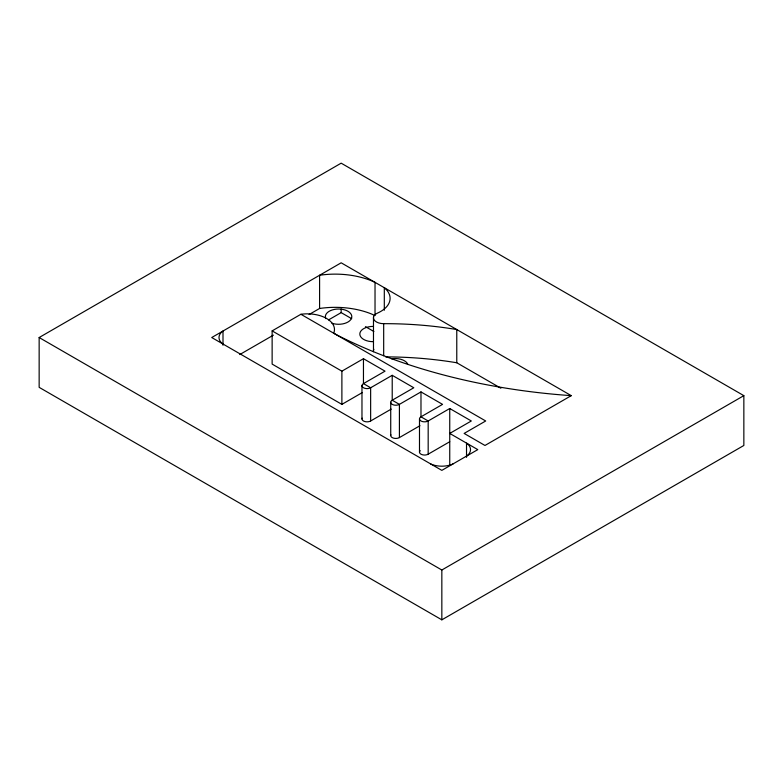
<?xml version="1.0" encoding="UTF-8"?>
<svg xmlns="http://www.w3.org/2000/svg" width="783" height="783" viewBox="0 0 783 783"><rect width="100%" height="100%" fill="white"/><g stroke="black" fill="none" stroke-linecap="round" stroke-linejoin="round"><path stroke-width="1.17" d="M466.521 456.127L467.236 455.628A18.087 10.443 0 0 0 467.236 443.618L466.521 443.119L466.521 457.35M39.15 337.532L341.163 163.167L743.85 395.65L743.85 445.468L441.837 619.833L39.15 387.35L39.15 337.532L441.837 570.014L743.85 395.65M272.132 330.886L300.897 314.277L485.695 420.98L464.123 433.43L484.98 445.468L571.267 395.65L341.163 262.804L211.733 337.532L441.837 470.377L477.787 449.618L449.745 433.43L471.317 420.98L449.745 408.52L428.174 420.98A5.09 2.936 0 0 1 420.98 420.98A5.09 2.936 0 0 1 420.98 416.82L420.98 391.911L399.408 404.371A5.09 2.936 0 0 1 392.214 404.371A5.09 2.936 0 0 1 392.214 400.221L392.214 375.311L370.643 387.761A5.09 2.936 0 0 1 363.459 387.761A5.09 2.936 0 0 1 363.459 383.611L363.459 358.702L341.887 371.162L272.132 330.886L272.132 364.095L341.887 404.371L362.431 392.508M239.764 354.552L273.375 335.153M309.089 314.531L319.591 308.473A63.09 36.419 0 0 1 371.171 313.856L375.028 315.569L375.028 282.35L371.171 280.647A63.09 36.419 0 0 0 319.591 275.254L319.591 308.473M328.537 319.914L341.163 312.623L351.724 318.71M362.137 418.142A5.09 2.936 0 0 0 364.506 421.44A5.09 2.936 0 0 0 370.643 420.98L391.197 409.118M390.903 434.751A5.09 2.936 0 0 0 393.272 438.049A5.09 2.936 0 0 0 399.408 437.58L419.952 425.717M420.177 450.646A5.09 2.936 0 0 0 421.479 454.443A5.09 2.936 0 0 0 428.174 454.189L449.745 441.729M453.103 463.879L452.241 464.29A18.087 10.443 0 0 1 431.433 464.29L430.572 463.879M385.735 356.891A257.989 148.946 0 0 1 456.773 362.764L500.895 388.231M365.446 326.638L373.882 331.512M363.459 358.702L385.03 371.162L363.459 383.611L370.643 387.761L370.643 420.98M392.214 375.311L413.796 387.761L392.214 400.221L399.408 404.371L399.408 437.58M420.98 391.911L442.552 404.371L420.98 416.82L428.174 420.98L428.174 454.189M222.998 344.031L222.284 343.531A18.087 10.443 0 0 1 222.284 331.522L222.998 331.023L222.998 345.264M456.773 362.764L456.773 329.545A257.989 148.946 0 0 0 383.68 323.673A10.189 5.882 0 0 1 373.98 319.689A10.189 5.882 0 0 1 377.445 313.122A32.191 18.586 0 0 0 384.306 287.713L384.306 310.244M449.745 408.52L449.745 465.454M441.837 570.014L441.837 619.833M419.492 418.895L419.492 452.114M390.727 402.296L390.727 435.505M383.68 323.673L383.68 355.707M373.481 317.281L373.481 350.5M361.971 385.686L361.971 418.905M341.887 371.162L341.887 404.371M341.163 308.972L341.163 312.623M571.267 395.65A430.983 248.828 0 0 1 337.737 335.398L333.705 333.225A27.18 15.689 0 0 0 300.897 314.277M373.511 351.714A10.189 5.882 0 0 1 373.882 349.296M325.816 318.632A13.223 7.634 0 0 1 338.579 309.021A13.223 7.634 0 0 1 351.352 318.632A13.223 7.634 0 0 1 331.972 323.262M373.041 341.672A13.223 7.634 0 0 1 359.818 334.038A13.223 7.634 0 0 1 373.041 326.403M391.588 358.771A13.223 7.634 0 0 1 407.786 364.173"/></g></svg>
